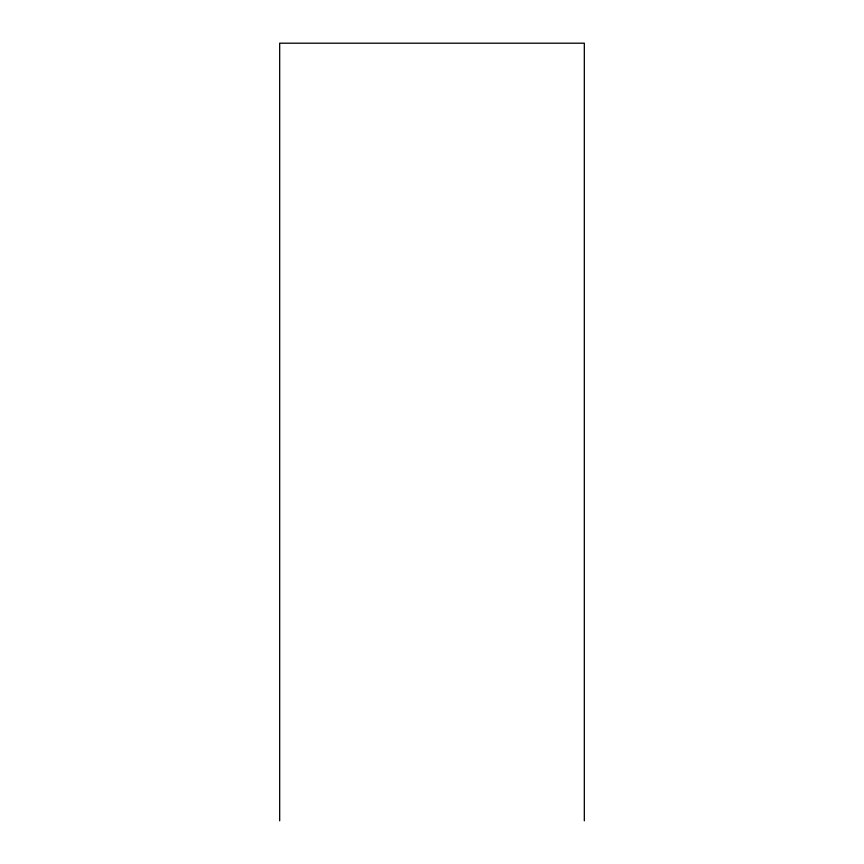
<?xml version="1.0" encoding="UTF-8"?>
<svg xmlns="http://www.w3.org/2000/svg" width="864" height="864" viewBox="0 0 864 864"><rect width="100%" height="100%" fill="white"/><g stroke="black" fill="none" stroke-linecap="round" stroke-linejoin="round"><path stroke-width="1.3" d="M584.323 820.8L584.323 43.2L279.677 43.2L279.677 820.8"/></g></svg>
